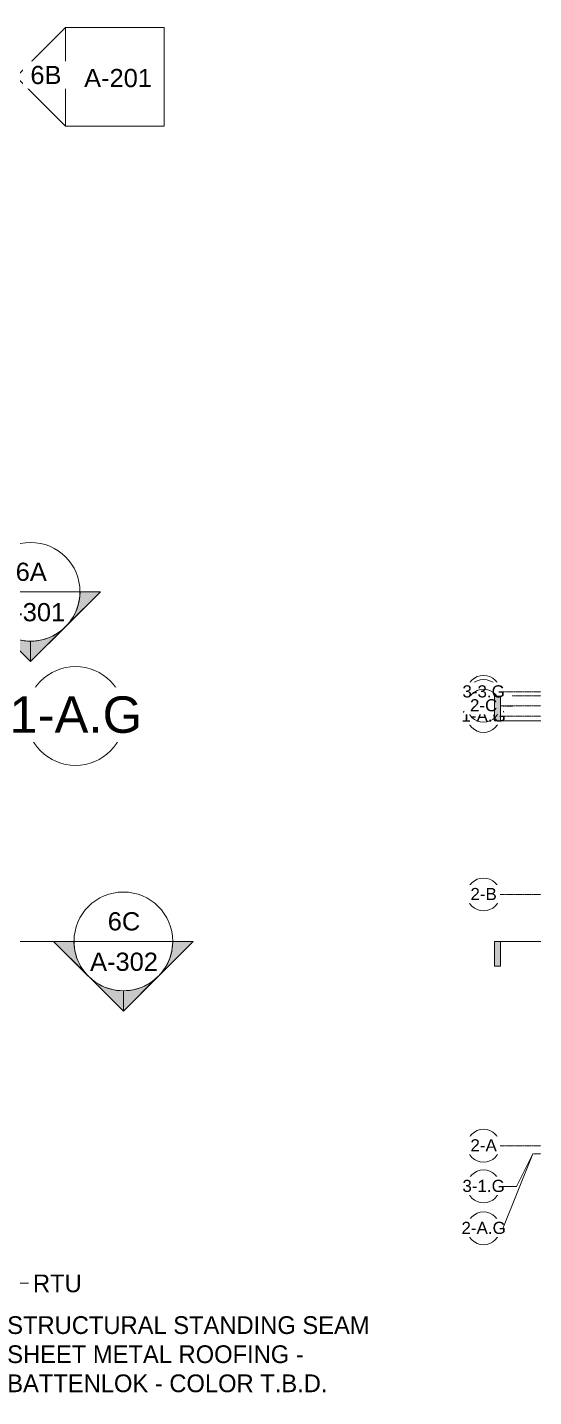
# Model space of a CAD drawing. Header units: inches. Extents: x 21290 to 29202, y -23522 to -20467.
# Drawn here: x 26558 to 27051, y -23031 to -21700 of the extents above; entities that cross this region are included whole.
import ezdxf

# ---------------------------------------------------------------- set-up
doc = ezdxf.new("R2010")
doc.units = ezdxf.units.IN
doc.header["$MEASUREMENT"] = 0
doc.linetypes.add('Grid Line 1_2_', pattern=[0.875, 0.5, -0.125, 0.125, -0.125])
for name, color, linetype, lineweight in [('A-ANNO-IDEN', 131, 'Continuous', 9), ('G-ANNO-SYMB', 111, 'Continuous', 9), ('S-GRID', 1, 'Continuous', 9), ('S-GRID-IDEN', 1, 'Continuous', 9)]:
    doc.layers.add(name, color=color, linetype=linetype, lineweight=lineweight)
doc.styles.add('Arial', font='arial.ttf', dxfattribs={"height": 35.407186})
doc.styles.add('Arial_1', font='arial.ttf', dxfattribs={"height": 17.703593})
doc.styles.add('Arial_2', font='arial.ttf', dxfattribs={"height": 11.802395})
doc.styles.add('Century Gothic', font='GOTHIC.TTF', dxfattribs={"height": 17.245342})

# ---------------------------------------------------------------- blocks, each defined once
blk = doc.blocks.new('Section - Section Head - Filled-1526-Roof Low')
at = {"layer": 'G-ANNO-SYMB'}
h = blk.add_hatch(color=256, dxfattribs=at)
edge = h.paths.add_edge_path(flags=0)
edge.add_line((-0.4268, 0.1768), (-0.25, 0.3536))
edge.add_line((-0.25, 0.3536), (-0.25, 0.25))
edge.add_arc((-0.25, 0), 0.25, 90, 135)
h = blk.add_hatch(color=256, dxfattribs=at)
edge = h.paths.add_edge_path(flags=0)
edge.add_arc((-0.25, 0), 0.25, 45, 90)
edge.add_line((-0.25, 0.25), (-0.25, 0.3536))
edge.add_line((-0.25, 0.3536), (-0.0732, 0.1768))
h = blk.add_hatch(color=256, dxfattribs=at)
edge = h.paths.add_edge_path(flags=0)
edge.add_arc((-0.25, 0), 0.2503, 137.9216, 180)
edge.add_line((-0.5003, 0), (-0.6036, 0))
edge.add_line((-0.6036, 0), (-0.4358, 0.1678))
h = blk.add_hatch(color=256, dxfattribs=at)
edge = h.paths.add_edge_path(flags=0)
edge.add_line((-0.0642, 0.1678), (0.1036, 0))
edge.add_line((0.1036, 0), (0.0003, 0))
edge.add_arc((-0.25, 0), 0.2503, 0, 42.0784)
for p, q in [((-0.25, 0.3536), (-0.6036, 0)), ((-0.25, 0.3536), (-0.4268, 0.1768)), ((-0.25, 0.3536), (0.1036, 0)), ((-0.25, 0.25), (-0.25, 0.3536)), ((-0.0732, 0.1768), (-0.25, 0.3536)), ((-0.25, 0.3536), (-0.25, 0.25)), ((-0.4358, 0.1678), (-0.6036, 0)), ((0.1036, 0), (-0.0642, 0.1678)), ((-0.6036, 0), (-0.5003, 0)), ((0.0003, 0), (0.1036, 0)), ((-0.5, 0), (-0.6036, 0)), ((0, 0), (0.1036, 0))]:
    blk.add_line(p, q, dxfattribs=at)
for radius, start, end in [(0.25, 360, 180), (0.25, 90, 135), (0.25, 45, 90), (0.2503, 137.9216, 180), (0.2503, 0, 42.0784), (0.25, 180, 360)]:
    blk.add_arc((-0.25, 0), radius, start, end, dxfattribs=at)
blk = doc.blocks.new('Elevation - Detail Number-93309-Roof Low')
at = {"layer": 'G-ANNO-SYMB'}
for p, q in [((-0.25, -0.25), (-0.25, 0.25)), ((-0.25, 0.25), (0.25, 0.25)), ((0.25, 0.25), (0.25, -0.25)), ((0.25, -0.25), (-0.25, -0.25))]:
    blk.add_line(p, q, dxfattribs=at)
blk = doc.blocks.new('Elevation - Detail Number-93036-Roof Low')
at = {"layer": 'G-ANNO-SYMB'}
for p, q in [((0, 0.25), (-0.25, 0)), ((0.25, 0), (0, 0.25)), ((-0.25, 0), (0.25, 0))]:
    blk.add_line(p, q, dxfattribs=at)
blk = doc.blocks.new('Grid - Grid Head - Circle-14747-Roof Low')
at = {"layer": 'S-GRID-IDEN'}
blk.add_circle((0, 0), 0.25, dxfattribs=at)
blk = doc.blocks.new('Grid - Grid Head - Circle-14747-Roof Low - Callout 6')
at = {"layer": 'S-GRID-IDEN'}
blk.add_circle((0, 0), 0.25, dxfattribs=at)
blk = doc.blocks.new('Section - 3_32_ x 3_8_-18514-Roof Low - Callout 6')
at = {"layer": 'G-ANNO-SYMB'}
blk.add_hatch(color=256, dxfattribs=at).paths.add_polyline_path([(0, 0.375), (0, 0), (-0.09375, 0), (-0.09375, 0.375)], flags=0)
for p, q in [((0, 0.375), (-0.09375, 0.375)), ((-0.09375, 0.375), (-0.09375, 0)), ((0, 0), (0, 0.375)), ((-0.09375, 0), (0, 0))]:
    blk.add_line(p, q, dxfattribs=at)

msp = doc.modelspace()

# ---------------------------------------------------------------- linework, layer by layer
at = {"layer": 'A-ANNO-IDEN', "color": 153}
msp.add_line((26446.91, -22920.7711), (26563.9511, -22920.8455), dxfattribs=at)
at = {"layer": 'G-ANNO-SYMB'}
for p, q in [((26513.6151, -22248.8331), (26609.6151, -22248.8331)), ((26603.8237, -22588.6303), (21735.7311, -22588.6303)), ((26603.8237, -22588.6303), (26699.8237, -22588.6303)), ((27806.3913, -22588.6303), (27018.5433, -22588.6303))]:
    msp.add_line(p, q, dxfattribs=at)
at = {"layer": 'S-GRID', "linetype": 'Grid Line 1_2_'}
msp.add_line((27856.615, -22795.3028), (27050.0433, -22795.3028), dxfattribs=at)
msp.add_line((27856.615, -22795.3028), (27050.0433, -22795.3028), dxfattribs=at)

# ---------------------------------------------------------------- block references
at = {"layer": 'G-ANNO-SYMB', "xscale": 191.9999999999999, "yscale": 191.9999999999999, "zscale": 191.9999999999999}
for name, p, rotation in [('Elevation - Detail Number-93036-Roof Low', (26595.4573, -21748.1716), 90), ('Section - Section Head - Filled-1526-Roof Low', (26513.6151, -22248.8331), 180), ('Section - Section Head - Filled-1526-Roof Low', (26603.8237, -22588.6303), 180)]:
    msp.add_blockref(name, p, dxfattribs=dict(at, rotation=rotation))
msp.add_blockref('Elevation - Detail Number-93309-Roof Low', (26643.4573, -21748.1716), dxfattribs=at)
at = {"layer": 'G-ANNO-SYMB', "extrusion": (0, 0, -1), "xscale": 63.99999999999997, "yscale": 63.99999999999997, "zscale": 63.99999999999997, "rotation": 180}
msp.add_blockref('Section - 3_32_ x 3_8_-18514-Roof Low - Callout 6', (-27018.5433, -22588.6303), dxfattribs=at)
at = {"layer": 'S-GRID-IDEN'}
for name, p, xscale, yscale, zscale, rotation in [('Grid - Grid Head - Circle-14747-Roof Low', (26605.3237, -22369.5528), 191.9999999999999, 191.9999999999999, 191.9999999999999, 89.99999999999982), ('Grid - Grid Head - Circle-14747-Roof Low - Callout 6', (27002.0433, -22350.0528), 63.99999999999997, 63.99999999999997, 63.99999999999997, 90), ('Grid - Grid Head - Circle-14747-Roof Low - Callout 6', (27002.0433, -22543.0528), 63.99999999999997, 63.99999999999997, 63.99999999999997, 90), ('Grid - Grid Head - Circle-14747-Roof Low - Callout 6', (27002.0433, -22787.3028), 63.99999999999997, 63.99999999999997, 63.99999999999997, 90), ('Grid - Grid Head - Circle-14747-Roof Low - Callout 6', (27002.0433, -22826.7742), 63.99999999999997, 63.99999999999997, 63.99999999999997, 90), ('Grid - Grid Head - Circle-14747-Roof Low - Callout 6', (27002.0433, -22867.5829), 63.99999999999997, 63.99999999999997, 63.99999999999997, 89.99999999999982)]:
    msp.add_blockref(name, p, dxfattribs=dict(at, xscale=xscale, yscale=yscale, zscale=zscale, rotation=rotation))

# ---------------------------------------------------------------- texts
at = {"layer": 'A-ANNO-IDEN', "insert": (26538.8886, -22953.0068), "char_height": 17.245342, "width": 400.248, "attachment_point": 1, "line_spacing_factor": 0.984117, "style": 'Century Gothic', "bg_fill": 3, "box_fill_scale": 1.25, "bg_fill_color": 0, "bg_fill_transparency": 0}
msp.add_mtext('STRUCTURAL STANDING SEAM\\PSHEET METAL ROOFING -\\PBATTENLOK - COLOR T.B.D.', dxfattribs=at)
at = {"layer": 'G-ANNO-SYMB', "char_height": 17.70359, "attachment_point": 2, "line_spacing_factor": 0.938532, "style": 'Arial_1'}
for s, insert, width in [('6A', (26562.2299, -22220.4948), 36.072), ('A-301', (26562.2299, -22259.7673), 78.624), ('6C', (26652.4384, -22560.292), 37.584), ('A-302', (26652.4384, -22599.5645), 78.624)]:
    msp.add_mtext(s, dxfattribs=dict(at, insert=insert, width=width))

# ---------------------------------------------------------------- next in the draw order: texts
at = {"layer": 'A-ANNO-IDEN', "insert": (26563.9511, -22912.4573), "char_height": 17.24534, "width": 47.52, "attachment_point": 1, "line_spacing_factor": 0.984117, "style": 'Century Gothic', "bg_fill": 3, "box_fill_scale": 1.25, "bg_fill_color": 0, "bg_fill_transparency": 0}
msp.add_mtext('RTU', dxfattribs=at)
at = {"layer": 'G-ANNO-SYMB', "insert": (26646.6525, -21740.5448), "char_height": 17.70359, "width": 78.624, "attachment_point": 2, "line_spacing_factor": 0.938532, "style": 'Arial_1', "bg_fill": 3, "box_fill_scale": 1.25, "bg_fill_color": 0, "bg_fill_transparency": 0}
msp.add_mtext('A-201', dxfattribs=at)
at = {"layer": 'S-GRID-IDEN', "attachment_point": 2, "line_spacing_factor": 0.938532, "bg_fill": 3, "box_fill_scale": 1.25, "bg_fill_color": 0, "bg_fill_transparency": 0}
for s, insert, char_height, width, style in [('1-A.G', (26605.5186, -22350.4933), 35.40719, 153.792, 'Arial'), ('3-3', (27002.1083, -22343.6996), 11.8024, 28.368, 'Arial_2'), ('3-2', (27002.1083, -22536.6996), 11.8024, 28.368, 'Arial_2'), ('3-1', (27002.1083, -22780.9496), 11.8024, 28.368, 'Arial_2'), ('3-1.G', (27002.1083, -22820.421), 11.8024, 49.104, 'Arial_2'), ('2-A.G', (27002.1083, -22861.2297), 11.8024, 51.264, 'Arial_2')]:
    msp.add_mtext(s, dxfattribs=dict(at, insert=insert, char_height=char_height, width=width, style=style))

# ---------------------------------------------------------------- next in the draw order: linework, layer by layer
at = {"layer": 'S-GRID', "linetype": 'Grid Line 1_2_'}
for p, q in [((27856.615, -22350.0528), (27018.0433, -22350.0528)), ((27856.615, -22543.0528), (27018.0433, -22543.0528)), ((27856.615, -22787.3028), (27018.0433, -22787.3028))]:
    msp.add_line(p, q, dxfattribs=at)
at = {"layer": 'S-GRID'}
for p, q in [((27050.0433, -22795.3028), (27034.0433, -22826.7742)), ((27034.0433, -22826.7742), (27018.0433, -22826.7742)), ((27020.718, -22867.5829), (27018.0433, -22867.5829))]:
    msp.add_line(p, q, dxfattribs=at)

# ---------------------------------------------------------------- next in the draw order: block references
at = {"layer": 'S-GRID-IDEN', "xscale": 63.99999999999997, "yscale": 63.99999999999997, "zscale": 63.99999999999997}
for p, rotation in [((27002.0433, -22346.0528), 90), ((27002.0433, -22543.0528), 89.99999999999982), ((27002.0433, -22787.3028), 89.99999999999982)]:
    msp.add_blockref('Grid - Grid Head - Circle-14747-Roof Low - Callout 6', p, dxfattribs=dict(at, rotation=rotation))

# ---------------------------------------------------------------- next in the draw order: texts
at = {"layer": 'G-ANNO-SYMB', "insert": (26576.5458, -21737.6013), "char_height": 17.70359, "width": 36.072, "attachment_point": 2, "line_spacing_factor": 0.938532, "style": 'Arial_1', "bg_fill": 3, "box_fill_scale": 1.25, "bg_fill_color": 0, "bg_fill_transparency": 0}
msp.add_mtext('6B', dxfattribs=at)

# ---------------------------------------------------------------- next in the draw order: texts
at = {"layer": 'S-GRID-IDEN', "char_height": 11.8024, "attachment_point": 2, "line_spacing_factor": 0.938532, "style": 'Arial_2', "bg_fill": 3, "box_fill_scale": 1.25, "bg_fill_color": 0, "bg_fill_transparency": 0}
for s, insert, width in [('3-3.G', (27002.1083, -22339.6996), 49.104), ('2-B', (27002.1083, -22536.6996), 30.528), ('2-A', (27002.1083, -22780.9496), 30.528)]:
    msp.add_mtext(s, dxfattribs=dict(at, insert=insert, width=width))

# ---------------------------------------------------------------- next in the draw order: linework, layer by layer
at = {"layer": 'S-GRID', "linetype": 'Grid Line 1_2_'}
for p, q in [((27856.615, -22346.0528), (27018.0433, -22346.0528)), ((27856.615, -22543.0528), (27018.0433, -22543.0528)), ((27856.615, -22787.3028), (27018.0433, -22787.3028))]:
    msp.add_line(p, q, dxfattribs=at)
at = {"layer": 'S-GRID'}
msp.add_line((27050.0433, -22795.3028), (27020.718, -22867.5829), dxfattribs=at)

# ---------------------------------------------------------------- next in the draw order: block references
at = {"layer": 'S-GRID-IDEN', "xscale": 63.99999999999997, "yscale": 63.99999999999997, "zscale": 63.99999999999997, "rotation": 90}
msp.add_blockref('Grid - Grid Head - Circle-14747-Roof Low - Callout 6', (27002.0433, -22359.5528), dxfattribs=at)

# ---------------------------------------------------------------- next in the draw order: texts
at = {"layer": 'S-GRID-IDEN', "insert": (27002.1083, -22353.1996), "char_height": 11.8024, "width": 30.528, "attachment_point": 2, "line_spacing_factor": 0.938532, "style": 'Arial_2', "bg_fill": 3, "box_fill_scale": 1.25, "bg_fill_color": 0, "bg_fill_transparency": 0}
msp.add_mtext('1-A', dxfattribs=at)

# ---------------------------------------------------------------- next in the draw order: linework, layer by layer
at = {"layer": 'S-GRID', "linetype": 'Grid Line 1_2_'}
msp.add_line((27856.615, -22359.5528), (27018.0433, -22359.5528), dxfattribs=at)

# ---------------------------------------------------------------- next in the draw order: block references
at = {"layer": 'S-GRID-IDEN', "xscale": 63.99999999999997, "yscale": 63.99999999999997, "zscale": 63.99999999999997, "rotation": 90}
msp.add_blockref('Grid - Grid Head - Circle-14747-Roof Low - Callout 6', (27002.0433, -22369.5528), dxfattribs=at)

# ---------------------------------------------------------------- next in the draw order: texts
at = {"layer": 'S-GRID-IDEN', "insert": (27002.1083, -22363.1996), "char_height": 11.8024, "width": 51.264, "attachment_point": 2, "line_spacing_factor": 0.938532, "style": 'Arial_2', "bg_fill": 3, "box_fill_scale": 1.25, "bg_fill_color": 0, "bg_fill_transparency": 0}
msp.add_mtext('1-A.G', dxfattribs=at)

# ---------------------------------------------------------------- next in the draw order: linework, layer by layer
at = {"layer": 'S-GRID', "linetype": 'Grid Line 1_2_'}
msp.add_line((27856.615, -22369.5528), (27018.0433, -22369.5528), dxfattribs=at)

# ---------------------------------------------------------------- next in the draw order: block references
at = {"layer": 'S-GRID-IDEN', "xscale": 63.99999999999997, "yscale": 63.99999999999997, "zscale": 63.99999999999997, "rotation": 89.99999999999982}
msp.add_blockref('Grid - Grid Head - Circle-14747-Roof Low - Callout 6', (27002.0433, -22359.5528), dxfattribs=at)

# ---------------------------------------------------------------- next in the draw order: texts
at = {"layer": 'S-GRID-IDEN', "insert": (27002.1083, -22353.1996), "char_height": 11.8024, "width": 31.536, "attachment_point": 2, "line_spacing_factor": 0.938532, "style": 'Arial_2', "bg_fill": 3, "box_fill_scale": 1.25, "bg_fill_color": 0, "bg_fill_transparency": 0}
msp.add_mtext('2-C', dxfattribs=at)

# ---------------------------------------------------------------- next in the draw order: linework, layer by layer
at = {"layer": 'G-ANNO-SYMB'}
msp.add_line((27810.2224, -22374.357), (27018.5433, -22374.357), dxfattribs=at)
at = {"layer": 'S-GRID', "linetype": 'Grid Line 1_2_'}
msp.add_line((27856.615, -22359.5528), (27018.0433, -22359.5528), dxfattribs=at)

# ---------------------------------------------------------------- next in the draw order: block references
at = {"layer": 'G-ANNO-SYMB', "xscale": 63.99999999999997, "yscale": 63.99999999999997, "zscale": 63.99999999999997}
msp.add_blockref('Section - 3_32_ x 3_8_-18514-Roof Low - Callout 6', (27018.5433, -22374.357), dxfattribs=at)

doc.saveas('drawing.dxf')
